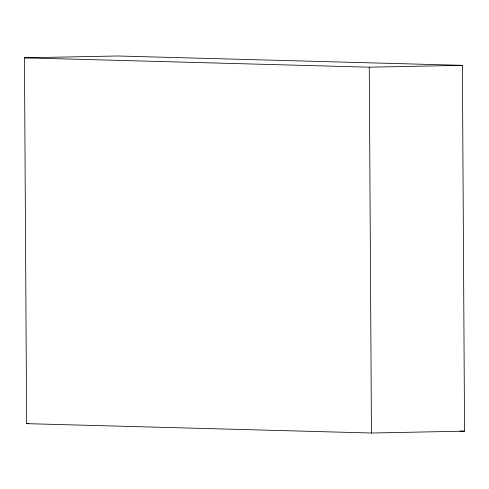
<?xml version="1.0" encoding="UTF-8"?>
<svg xmlns="http://www.w3.org/2000/svg" width="489" height="489" viewBox="0 0 489 489"><rect width="100%" height="100%" fill="white"/><g stroke="black" fill="none" stroke-linecap="round" stroke-linejoin="round"><path stroke-width="0.73" d="M24.45 57.83L117.556 55.984L462.374 65.343L464.55 431.17L371.444 433.016L26.626 423.657L24.45 57.83L369.268 67.189L462.374 65.343M26.626 423.657L28.912 423.615M459.972 431.047L464.55 431.17M369.268 67.189L371.444 433.016"/></g></svg>
